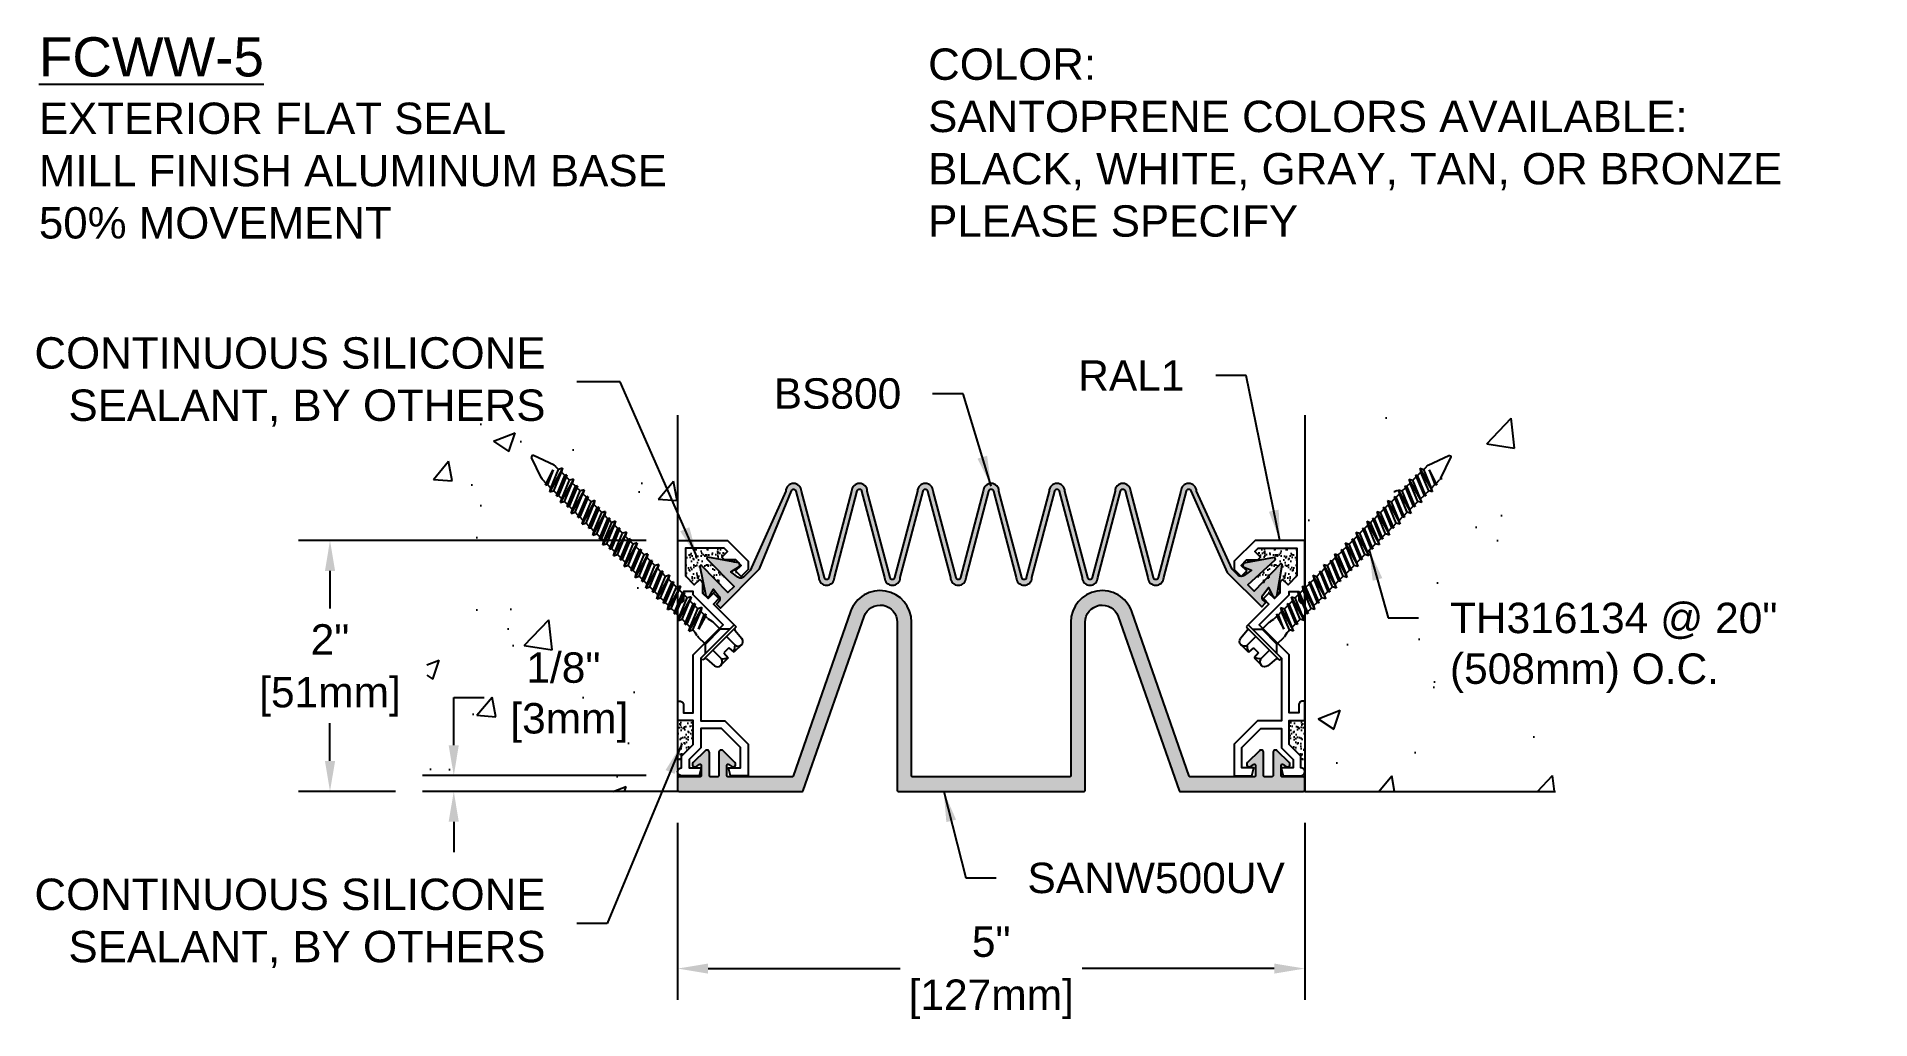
# Model space of a CAD drawing. Header units: inches. Extents: x -4.5 to 10.1, y 3.2 to 11.1.
import ezdxf

# ---------------------------------------------------------------- set-up
doc = ezdxf.new("R2010")
doc.units = ezdxf.units.IN
doc.header["$MEASUREMENT"] = 0
for name, color, linetype in [('Anchors', 4, 'Continuous'), ('Conditions', 1, 'Continuous'), ('Dimensions', 3, 'Continuous'), ('Fillers', 2, 'Continuous'), ('Metals', 7, 'Continuous'), ('Text', 2, 'Continuous')]:
    doc.layers.add(name, color=color, linetype=linetype)
doc.styles.add('Arial', font='arial.ttf')
doc.dimstyles.new('Arial', dxfattribs={"dimtxt": 0.2425, "dimasz": 0.2425, "dimexe": 0.25, "dimexo": 0.25, "dimgap": 0.09, "dimtad": 0, "dimtih": 1, "dimtoh": 1, "dimdec": 4, "dimzin": 0, "dimdsep": 46, "dimlunit": 4, "dimtxsty": 'Arial', "dimcen": 0.09, "dimadec": 0, "dimazin": 0, "dimtfac": 1, "dimtdec": 4, "dimtofl": 0, "dimtmove": 0, "dimatfit": 3, "dimfxl": 0, "dimfrac": 2, "dimtolj": 1, "dimtzin": 0, "dimarcsym": 0})
pattern_1 = [(142.5, (6.12144, 0), (0.0020473, 0.06262177), [0, -0.0494, 0, -0.05525, 0, -0.0528125]), (172.5, (6.12144, 0), (-0.0575177, 0.0917197), [0, -0.02665, 0, -0.044525, 0, -0.0170625]), (212.5, (6.161414, 0), (-0.1012096, 0.0001839), [0, -0.01625, 0, -0.0585, 0, -0.076375]), (222.5, (6.161414, 0), (-0.0976991, 0.0285245), [0, -0.008125, 0, -0.03835, 0, -0.043875])]

# ---------------------------------------------------------------- blocks, each defined once
blk = doc.blocks.new('Th316134')
for p, q in [((-0.135, 1.779), (-0.129, 1.85)), ((-0.097, 1.877), (-0.027, 1.877)), ((-0.065, 1.769), (-0.065, 1.85)), ((-0.023, 1.833), (-0.027, 1.877)), ((0.023, 1.833), (0.027, 1.877)), ((0.027, 1.877), (0.097, 1.877)), ((0.064, 1.769), (0.064, 1.85)), ((0.135, 1.779), (0.129, 1.85)), ((-0.157, 1.75), (-0.157, 1.769)), ((-0.157, 1.769), (0.157, 1.769)), ((-0.157, 1.75), (0.157, 1.75)), ((-0.115, 1.75), (-0.07, 1.705)), ((-0.023, 1.833), (0.023, 1.833)), ((0.115, 1.75), (0.07, 1.705)), ((0.157, 1.769), (0.157, 1.75)), ((-0.074, 1.566), (0.032, 1.603)), ((-0.07, 1.705), (-0.07, 1.638)), ((-0.07, 1.705), (0.07, 1.705)), ((-0.069, 1.628), (-0.063, 1.602)), ((-0.062, 1.573), (0.032, 1.603)), ((0.032, 1.603), (-0.062, 1.56)), ((-0.062, 1.593), (-0.062, 1.573)), ((0.062, 1.593), (0.062, 1.579)), ((0.069, 1.628), (0.063, 1.602)), ((0.07, 1.705), (0.07, 1.638)), ((-0.086, 1.516), (0.086, 1.566)), ((-0.086, 1.516), (-0.062, 1.529)), ((-0.086, 1.516), (-0.062, 1.503)), ((-0.074, 1.566), (-0.062, 1.573)), ((-0.074, 1.566), (-0.062, 1.56)), ((-0.074, 1.465), (0.074, 1.516)), ((-0.074, 1.465), (-0.062, 1.471)), ((0.062, 1.579), (-0.062, 1.529)), ((-0.062, 1.56), (-0.062, 1.529)), ((0.062, 1.553), (-0.062, 1.503)), ((-0.062, 1.471), (0.062, 1.522)), ((0.062, 1.509), (-0.062, 1.459)), ((-0.062, 1.503), (-0.062, 1.471)), ((0.062, 1.478), (-0.062, 1.427)), ((0.086, 1.566), (0.062, 1.579)), ((0.086, 1.566), (0.062, 1.553)), ((0.062, 1.553), (0.062, 1.522)), ((0.074, 1.516), (0.062, 1.522)), ((0.074, 1.516), (0.062, 1.509)), ((0.062, 1.509), (0.062, 1.478)), ((0.086, 1.465), (0.062, 1.478)), ((-0.086, 1.414), (0.086, 1.465)), ((-0.086, 1.414), (-0.062, 1.427)), ((-0.086, 1.414), (-0.062, 1.401)), ((-0.086, 1.313), (0.086, 1.363)), ((-0.074, 1.465), (-0.062, 1.459)), ((-0.074, 1.363), (0.074, 1.414)), ((-0.074, 1.363), (-0.062, 1.369)), ((-0.074, 1.363), (-0.062, 1.357)), ((-0.062, 1.459), (-0.062, 1.427)), ((0.062, 1.452), (-0.062, 1.401)), ((-0.062, 1.369), (0.062, 1.42)), ((0.062, 1.408), (-0.062, 1.357)), ((-0.062, 1.401), (-0.062, 1.369)), ((0.062, 1.376), (-0.062, 1.325)), ((-0.062, 1.357), (-0.062, 1.325)), ((0.062, 1.35), (-0.062, 1.3)), ((0.086, 1.465), (0.062, 1.452)), ((0.062, 1.452), (0.062, 1.42)), ((0.074, 1.414), (0.062, 1.42)), ((0.074, 1.414), (0.062, 1.408)), ((0.062, 1.408), (0.062, 1.376)), ((0.086, 1.363), (0.062, 1.376)), ((0.086, 1.363), (0.062, 1.35)), ((0.062, 1.35), (0.062, 1.319)), ((-0.086, 1.313), (-0.062, 1.325)), ((-0.086, 1.313), (-0.062, 1.3)), ((-0.086, 1.211), (0.086, 1.262)), ((-0.086, 1.211), (-0.062, 1.224)), ((-0.074, 1.262), (0.074, 1.313)), ((-0.074, 1.262), (-0.062, 1.268)), ((-0.074, 1.262), (-0.062, 1.256)), ((-0.062, 1.268), (0.062, 1.319)), ((0.062, 1.306), (-0.062, 1.256)), ((-0.062, 1.3), (-0.062, 1.268)), ((0.062, 1.275), (-0.062, 1.224)), ((-0.062, 1.256), (-0.062, 1.224)), ((0.062, 1.249), (-0.062, 1.198)), ((0.074, 1.313), (0.062, 1.319)), ((0.074, 1.313), (0.062, 1.306)), ((0.062, 1.306), (0.062, 1.275)), ((0.086, 1.262), (0.062, 1.275)), ((0.086, 1.262), (0.062, 1.249)), ((0.062, 1.249), (0.062, 1.217)), ((-0.086, 1.211), (-0.062, 1.198)), ((-0.086, 1.109), (0.086, 1.16)), ((-0.086, 1.109), (-0.062, 1.122)), ((-0.086, 1.109), (-0.062, 1.096)), ((-0.074, 1.16), (0.074, 1.211)), ((-0.074, 1.16), (-0.062, 1.166)), ((-0.074, 1.16), (-0.062, 1.154)), ((-0.074, 1.059), (0.074, 1.109)), ((-0.062, 1.166), (0.062, 1.217)), ((0.062, 1.205), (-0.062, 1.154)), ((-0.062, 1.198), (-0.062, 1.166)), ((0.062, 1.173), (-0.062, 1.122)), ((-0.062, 1.154), (-0.062, 1.122)), ((0.062, 1.147), (-0.062, 1.096)), ((-0.062, 1.065), (0.062, 1.116)), ((0.062, 1.103), (-0.062, 1.052)), ((0.074, 1.211), (0.062, 1.217)), ((0.074, 1.211), (0.062, 1.205)), ((0.062, 1.205), (0.062, 1.173)), ((0.086, 1.16), (0.062, 1.173)), ((0.086, 1.16), (0.062, 1.147)), ((0.062, 1.147), (0.062, 1.116)), ((0.074, 1.109), (0.062, 1.116)), ((0.074, 1.109), (0.062, 1.103)), ((0.062, 1.103), (0.062, 1.072)), ((-0.086, 1.008), (0.086, 1.059)), ((-0.086, 1.008), (-0.062, 1.021)), ((-0.086, 1.008), (-0.062, 0.995)), ((-0.074, 1.059), (-0.062, 1.065)), ((-0.074, 1.059), (-0.062, 1.052)), ((-0.074, 0.957), (0.074, 1.008)), ((-0.062, 1.096), (-0.062, 1.065)), ((0.062, 1.072), (-0.062, 1.021)), ((-0.062, 1.052), (-0.062, 1.021)), ((0.062, 1.046), (-0.062, 0.995)), ((-0.062, 0.963), (0.062, 1.014)), ((0.062, 1.002), (-0.062, 0.951)), ((-0.062, 0.995), (-0.062, 0.963)), ((0.086, 1.059), (0.062, 1.072)), ((0.086, 1.059), (0.062, 1.046)), ((0.062, 1.046), (0.062, 1.014)), ((0.074, 1.008), (0.062, 1.014)), ((0.074, 1.008), (0.062, 1.002)), ((0.062, 1.002), (0.062, 0.97)), ((-0.086, 0.906), (0.086, 0.957)), ((-0.086, 0.906), (-0.062, 0.919)), ((-0.086, 0.906), (-0.062, 0.893)), ((-0.074, 0.957), (-0.062, 0.963)), ((-0.074, 0.957), (-0.062, 0.951)), ((-0.074, 0.855), (0.074, 0.906)), ((-0.074, 0.855), (-0.062, 0.862)), ((0.062, 0.97), (-0.062, 0.919)), ((-0.062, 0.951), (-0.062, 0.919)), ((0.062, 0.944), (-0.062, 0.893)), ((-0.062, 0.862), (0.062, 0.912)), ((0.062, 0.9), (-0.062, 0.849)), ((-0.062, 0.893), (-0.062, 0.862)), ((0.062, 0.868), (-0.062, 0.818)), ((0.086, 0.957), (0.062, 0.97)), ((0.086, 0.957), (0.062, 0.944)), ((0.062, 0.944), (0.062, 0.912)), ((0.074, 0.906), (0.062, 0.912)), ((0.074, 0.906), (0.062, 0.9)), ((0.062, 0.9), (0.062, 0.868)), ((0.086, 0.855), (0.062, 0.868)), ((-0.086, 0.805), (0.086, 0.855)), ((-0.086, 0.805), (-0.062, 0.818)), ((-0.086, 0.805), (-0.062, 0.792)), ((-0.086, 0.703), (0.086, 0.754)), ((-0.074, 0.855), (-0.062, 0.849)), ((-0.074, 0.754), (0.074, 0.805)), ((-0.074, 0.754), (-0.062, 0.76)), ((-0.074, 0.754), (-0.062, 0.748)), ((-0.062, 0.849), (-0.062, 0.818)), ((0.062, 0.843), (-0.062, 0.792)), ((-0.062, 0.76), (0.062, 0.811)), ((0.062, 0.799), (-0.062, 0.748)), ((-0.062, 0.792), (-0.062, 0.76)), ((0.062, 0.767), (-0.062, 0.716)), ((-0.062, 0.748), (-0.062, 0.716)), ((0.062, 0.741), (-0.062, 0.69)), ((0.086, 0.855), (0.062, 0.843)), ((0.062, 0.843), (0.062, 0.811)), ((0.074, 0.805), (0.062, 0.811)), ((0.074, 0.805), (0.062, 0.799)), ((0.062, 0.799), (0.062, 0.767)), ((0.086, 0.754), (0.062, 0.767)), ((0.086, 0.754), (0.062, 0.741)), ((0.062, 0.749), (0.062, 0.717)), ((-0.086, 0.703), (-0.062, 0.716)), ((-0.086, 0.703), (-0.062, 0.69)), ((-0.086, 0.609), (0.086, 0.66)), ((-0.086, 0.609), (-0.062, 0.622)), ((-0.074, 0.66), (0.074, 0.711)), ((-0.074, 0.66), (-0.062, 0.666)), ((-0.074, 0.66), (-0.062, 0.654)), ((-0.062, 0.666), (0.062, 0.717)), ((0.062, 0.705), (-0.062, 0.654)), ((-0.062, 0.698), (-0.062, 0.666)), ((0.062, 0.673), (-0.062, 0.622)), ((-0.062, 0.654), (-0.062, 0.622)), ((0.062, 0.647), (-0.062, 0.596)), ((-0.062, 0.565), (0.062, 0.616)), ((0.074, 0.711), (0.062, 0.717)), ((0.074, 0.711), (0.062, 0.705)), ((0.062, 0.705), (0.062, 0.673)), ((0.086, 0.66), (0.062, 0.673)), ((0.086, 0.66), (0.062, 0.647)), ((0.062, 0.647), (0.062, 0.616)), ((0.074, 0.609), (0.062, 0.616)), ((-0.086, 0.609), (-0.062, 0.596)), ((-0.086, 0.508), (0.086, 0.559)), ((-0.086, 0.508), (-0.062, 0.521)), ((-0.086, 0.508), (-0.062, 0.495)), ((-0.074, 0.559), (0.074, 0.609)), ((-0.074, 0.559), (-0.062, 0.565)), ((-0.074, 0.559), (-0.062, 0.552)), ((-0.074, 0.457), (0.074, 0.508)), ((0.062, 0.603), (-0.062, 0.552)), ((-0.062, 0.596), (-0.062, 0.565)), ((0.062, 0.572), (-0.062, 0.521)), ((-0.062, 0.552), (-0.062, 0.521)), ((0.062, 0.546), (-0.062, 0.495)), ((-0.062, 0.463), (0.062, 0.514)), ((0.062, 0.502), (-0.062, 0.451)), ((-0.062, 0.495), (-0.062, 0.463)), ((0.074, 0.609), (0.062, 0.603)), ((0.062, 0.603), (0.062, 0.572)), ((0.086, 0.559), (0.062, 0.572)), ((0.086, 0.559), (0.062, 0.546)), ((0.062, 0.546), (0.062, 0.514)), ((0.074, 0.508), (0.062, 0.514)), ((0.074, 0.508), (0.062, 0.502)), ((0.062, 0.502), (0.062, 0.47)), ((-0.086, 0.406), (0.086, 0.457)), ((-0.086, 0.406), (-0.062, 0.419)), ((-0.086, 0.406), (-0.062, 0.393)), ((-0.074, 0.457), (-0.062, 0.463)), ((-0.074, 0.457), (-0.062, 0.451)), ((-0.074, 0.355), (0.074, 0.406)), ((0.062, 0.47), (-0.062, 0.419)), ((-0.062, 0.451), (-0.062, 0.419)), ((0.062, 0.444), (-0.062, 0.393)), ((-0.062, 0.362), (0.062, 0.412)), ((0.062, 0.4), (-0.062, 0.349)), ((-0.062, 0.393), (-0.062, 0.362)), ((0.062, 0.368), (-0.062, 0.318)), ((0.086, 0.457), (0.062, 0.47)), ((0.086, 0.457), (0.062, 0.444)), ((0.062, 0.444), (0.062, 0.412)), ((0.074, 0.406), (0.062, 0.412)), ((0.074, 0.406), (0.062, 0.4)), ((0.062, 0.4), (0.062, 0.368)), ((0.086, 0.355), (0.062, 0.368)), ((-0.086, 0.305), (0.086, 0.355)), ((-0.086, 0.305), (-0.062, 0.318)), ((-0.086, 0.305), (-0.062, 0.292)), ((-0.086, 0.203), (0.086, 0.254)), ((-0.074, 0.355), (-0.062, 0.362)), ((-0.074, 0.355), (-0.062, 0.349)), ((-0.074, 0.254), (0.074, 0.305)), ((-0.074, 0.254), (-0.062, 0.26)), ((-0.074, 0.254), (-0.062, 0.248)), ((-0.062, 0.349), (-0.062, 0.318)), ((0.062, 0.343), (-0.062, 0.292)), ((-0.062, 0.26), (0.062, 0.311)), ((0.062, 0.299), (-0.062, 0.248)), ((-0.062, 0.292), (-0.062, 0.26)), ((0.062, 0.267), (-0.062, 0.216)), ((-0.062, 0.248), (-0.062, 0.216)), ((0.086, 0.355), (0.062, 0.343)), ((0.062, 0.343), (0.062, 0.311)), ((0.074, 0.305), (0.062, 0.311)), ((0.074, 0.305), (0.062, 0.299)), ((0.062, 0.299), (0.062, 0.267)), ((0.086, 0.254), (0.062, 0.267)), ((0.086, 0.254), (0.062, 0.241)), ((-0.086, 0.203), (-0.062, 0.216)), ((-0.086, 0.203), (-0.062, 0.19)), ((0.062, 0.241), (-0.062, 0.19)), ((-0.062, 0.19), (-0.062, 0.164)), ((-0.06, 0.149), (-0.01, 0.006)), ((-0.034, 0.166), (0.062, 0.209)), ((-0.034, 0.166), (0.074, 0.203)), ((0.062, 0.197), (-0.034, 0.166)), ((0.06, 0.149), (0.01, 0.006)), ((0.062, 0.241), (0.062, 0.209)), ((0.074, 0.203), (0.062, 0.209)), ((0.074, 0.203), (0.062, 0.197)), ((0.062, 0.197), (0.062, 0.164))]:
    blk.add_line(p, q)
for centre, radius, start, end in [((-0.097, 1.845), 0.0327, 9.285, 170.715), ((0, 1.788), 0.0896, 107.4215, 136.0407), ((0, 1.788), 0.0896, 43.9593, 72.5785), ((0.097, 1.845), 0.0327, 9.285, 170.715), ((-0.146, 1.78), 0.0112, 270, 355), ((0.146, 1.78), 0.0112, 185, 270), ((-0.023, 1.638), 0.0465, 180, 191.9357), ((-0.109, 1.593), 0.0465, 0, 11.9357), ((0.109, 1.593), 0.0465, 168.0643, 180), ((0.023, 1.638), 0.0465, 348.0643, 0), ((-0.016, 0.164), 0.0465, 180, 199.3058), ((0.016, 0.164), 0.0465, 340.6942, 0), ((0, 0.011), 0.0106, 204.1001, 335.8999)]:
    blk.add_arc(centre, radius, start, end)
blk = doc.blocks.new('A$CB0F2')
blk.add_lwpolyline([(0.029, 0.002, -0.958439), (0.032, 0.064), (0.032, 0.158), (0.125, 0.251), (0.125, 0.442), (0.001, 0.442), (0.001, 0.597), (0.017, 0.597, -0.414214), (0.048, 0.566), (0.048, 0.504), (0.125, 0.504), (0.125, 0.965), (0.364, 1.204), (0.125, 1.444), (0.125, 1.471), (0.048, 1.471), (0.048, 1.409, -0.414214), (0.017, 1.378), (0.001, 1.378), (0.001, 1.877), (0.397, 1.877), (0.564, 1.711), (0.564, 1.647), (0.507, 1.59), (0.463, 1.634), (0.508, 1.679), (0.464, 1.723), (0.375, 1.722), (0.354, 1.744), (0.398, 1.788), (0.371, 1.815), (0.063, 1.815), (0.063, 1.594), (0.133, 1.523), (0.177, 1.567), (0.199, 1.545), (0.199, 1.457), (0.243, 1.414), (0.286, 1.457), (0.33, 1.414), (0.286, 1.37), (0.452, 1.204), (0.187, 0.939), (0.187, 0.439), (0.377, 0.439), (0.564, 0.252), (0.564, 0.002), (0.423, 0.002), (0.407, 0.064), (0.502, 0.064), (0.502, 0.226), (0.351, 0.377), (0.187, 0.377), (0.187, 0.225), (0.094, 0.132), (0.094, 0.064), (0.189, 0.064), (0.172, 0.002), (0.029, 0.002)], format="xyb")
blk = doc.blocks.new('ral1')
blk.add_blockref('A$CB0F2', (-0.029, -0.002))
blk = doc.blocks.new('*D3')
at = {"layer": 'Defpoints', "color": 0}
for p in [(0.561, 5.036), (5.561, 5.036), (0.561, 3.623)]:
    blk.add_point(p, dxfattribs=at)
at = {"layer": 'Dimensions', "color": 0, "lineweight": -2}
for p, q in [((0.561, 4.786), (0.561, 3.373)), ((5.561, 4.786), (5.561, 3.373)), ((0.803, 3.623), (2.334, 3.623)), ((5.318, 3.623), (3.787, 3.623))]:
    blk.add_line(p, q, dxfattribs=at)
at = {"layer": 'Dimensions', "color": 0}
for points in [[(0.803, 3.663), (0.803, 3.583), (0.561, 3.623)], [(5.318, 3.663), (5.318, 3.583), (5.561, 3.623)]]:
    blk.add_solid(points, dxfattribs=at)
at = {"layer": 'Dimensions', "color": 0, "char_height": 0.2425, "attachment_point": 5, "style": 'Arial'}
for s, insert in [('\\A1;5"', (3.061, 3.836)), ('\\A1;[127mm]', (3.061, 3.378))]:
    blk.add_mtext(s, dxfattribs=dict(at, insert=insert))
blk = doc.blocks.new('*D4')
at = {"layer": 'Defpoints', "color": 0}
for p in [(0.561, 7.036), (-2.211, 5.036), (-1.439, 5.036)]:
    blk.add_point(p, dxfattribs=at)
at = {"layer": 'Dimensions', "color": 0, "lineweight": -2}
for p, q in [((0.311, 7.036), (-2.461, 7.036)), ((-2.211, 6.793), (-2.211, 6.493)), ((-2.211, 5.278), (-2.211, 5.579)), ((-1.689, 5.036), (-2.461, 5.036))]:
    blk.add_line(p, q, dxfattribs=at)
at = {"layer": 'Dimensions', "color": 0}
for points in [[(-2.251, 6.793), (-2.17, 6.793), (-2.211, 7.036)], [(-2.251, 5.278), (-2.17, 5.278), (-2.211, 5.036)]]:
    blk.add_solid(points, dxfattribs=at)
at = {"layer": 'Dimensions', "color": 0, "char_height": 0.2425, "attachment_point": 5, "style": 'Arial'}
for s, insert in [('\\A1;2"', (-2.211, 6.247)), ('\\A1;[51mm]', (-2.211, 5.79))]:
    blk.add_mtext(s, dxfattribs=dict(at, insert=insert))
blk = doc.blocks.new('*D5')
at = {"layer": 'Defpoints', "color": 0}
for p in [(0.561, 5.161), (-1.224, 5.036), (0.561, 5.036)]:
    blk.add_point(p, dxfattribs=at)
at = {"layer": 'Dimensions', "color": 0, "lineweight": -2}
for p, q in [((-1.224, 5.403), (-1.224, 5.784)), ((-1.224, 5.784), (-0.982, 5.784)), ((0.311, 5.161), (-1.474, 5.161)), ((0.311, 5.036), (-1.474, 5.036)), ((-1.224, 4.793), (-1.224, 4.551))]:
    blk.add_line(p, q, dxfattribs=at)
at = {"layer": 'Dimensions', "color": 0}
for points in [[(-1.265, 5.403), (-1.184, 5.403), (-1.224, 5.161)], [(-1.265, 4.793), (-1.184, 4.793), (-1.224, 5.036)]]:
    blk.add_solid(points, dxfattribs=at)
at = {"layer": 'Dimensions', "color": 0, "insert": (-0.35, 5.784), "char_height": 0.2425, "attachment_point": 5, "style": 'Arial'}
blk.add_mtext('\\A1;1/8"\\P [3mm]', dxfattribs=at)
blk = doc.blocks.new('bs800')
at = {"layer": 'Text'}
blk.add_hatch(color=256, dxfattribs=at).paths.add_polyline_path([(2.598, 7.428, 1), (2.473, 7.428), (2.291, 6.741, -1), (2.256, 6.741), (2.073, 7.428, 1), (1.948, 7.428), (1.766, 6.741, -1), (1.731, 6.741), (1.548, 7.428, 1), (1.423, 7.428), (1.138, 6.796), (1.086, 6.744, -0.414214), (1.042, 6.744), (0.984, 6.787), (1.05, 6.826, 0.699658), (1.034, 6.86), (0.802, 6.903, 0.637589), (0.796, 6.886), (1.012, 6.67), (0.962, 6.621), (0.755, 6.835, 0.67662), (0.738, 6.828), (0.782, 6.608, 0.684825), (0.816, 6.593), (0.847, 6.649), (0.893, 6.589, -0.379282), (0.884, 6.542), (0.871, 6.529), (0.902, 6.497), (1.214, 6.811), (1.469, 7.431, -0.91191), (1.503, 7.428), (1.686, 6.741, 1), (1.811, 6.741), (1.993, 7.431, -0.91191), (2.028, 7.428), (2.211, 6.741, 1), (2.336, 6.741), (2.518, 7.428, -1), (2.553, 7.428), (2.736, 6.741, 1), (2.861, 6.741), (3.043, 7.428, -1), (3.078, 7.428), (3.261, 6.741, 1), (3.386, 6.741), (3.568, 7.428, -1), (3.603, 7.428), (3.786, 6.741, 1), (3.911, 6.741), (4.093, 7.428, -0.91191), (4.128, 7.431), (4.311, 6.741, 1), (4.436, 6.741), (4.618, 7.428, -0.91191), (4.653, 7.431), (4.941, 6.78), (5.218, 6.508), (5.249, 6.54), (5.236, 6.554, -0.379282), (5.227, 6.601), (5.272, 6.661), (5.307, 6.59, 0.684825), (5.341, 6.605), (5.382, 6.839, 0.67662), (5.365, 6.847), (5.157, 6.632), (5.108, 6.682), (5.324, 6.882, 0.637589), (5.317, 6.899), (5.089, 6.858, 0.699658), (5.074, 6.824), (5.136, 6.798), (5.08, 6.757, -0.182209), (5.054, 6.749), (5.054, 6.749), (5.054, 6.749, -0.184221), (5.03, 6.76), (4.982, 6.807), (4.698, 7.428, 1), (4.573, 7.428), (4.391, 6.741, -1), (4.356, 6.741), (4.173, 7.428, 1), (4.048, 7.428), (3.866, 6.741, -1), (3.831, 6.741), (3.648, 7.428, 1), (3.523, 7.428), (3.341, 6.741, -1), (3.306, 6.741), (3.123, 7.428, 1), (2.998, 7.428), (2.816, 6.741, -1), (2.781, 6.741)])
at = {"layer": 'Fillers'}
blk.add_lwpolyline([(2.816, 6.741, -1), (2.781, 6.741), (2.598, 7.428, 1), (2.473, 7.428), (2.291, 6.741, -1), (2.256, 6.741), (2.073, 7.428, 1), (1.948, 7.428), (1.766, 6.741, -1), (1.731, 6.741), (1.548, 7.428, 1), (1.423, 7.428), (1.138, 6.796), (1.086, 6.744, -0.414214), (1.042, 6.744), (0.984, 6.787), (1.05, 6.826, 0.699658), (1.034, 6.86), (0.802, 6.903, 0.637589), (0.796, 6.886), (1.012, 6.67), (0.962, 6.621), (0.755, 6.835, 0.67662), (0.738, 6.828), (0.782, 6.608, 0.684825), (0.816, 6.593), (0.847, 6.649), (0.893, 6.589, -0.379282), (0.884, 6.542), (0.871, 6.529), (0.902, 6.497), (1.214, 6.811), (1.469, 7.431, -0.91191), (1.503, 7.428), (1.686, 6.741, 1), (1.811, 6.741), (1.993, 7.431, -0.91191), (2.028, 7.428), (2.211, 6.741, 1), (2.336, 6.741), (2.518, 7.428, -1), (2.553, 7.428), (2.736, 6.741, 1), (2.861, 6.741), (3.043, 7.428, -1), (3.078, 7.428), (3.261, 6.741, 1), (3.386, 6.741), (3.568, 7.428, -1), (3.603, 7.428), (3.786, 6.741, 1), (3.911, 6.741), (4.093, 7.428, -0.91191), (4.128, 7.431), (4.311, 6.741, 1), (4.436, 6.741), (4.618, 7.428, -0.91191), (4.653, 7.431), (4.941, 6.78), (5.218, 6.508), (5.249, 6.54), (5.236, 6.554, -0.379282), (5.227, 6.601), (5.272, 6.661), (5.307, 6.59, 0.684825), (5.341, 6.605), (5.382, 6.839, 0.67662), (5.365, 6.847), (5.157, 6.632), (5.108, 6.682), (5.324, 6.882, 0.637589), (5.317, 6.899), (5.089, 6.858, 0.699658), (5.074, 6.824), (5.136, 6.798), (5.078, 6.756, -0.360218), (5.03, 6.76), (4.982, 6.807), (4.698, 7.428, 1), (4.573, 7.428), (4.391, 6.741, -1), (4.356, 6.741), (4.173, 7.428, 1), (4.048, 7.428), (3.866, 6.741, -1), (3.831, 6.741), (3.648, 7.428, 1), (3.523, 7.428), (3.341, 6.741, -1), (3.306, 6.741), (3.123, 7.428, 1), (2.998, 7.428)], format="xyb", close=True, dxfattribs=at)
blk = doc.blocks.new('Sanw500')
blk.add_hatch(color=256).paths.add_polyline_path([(1.379, 1.433), (0.921, 0.122, -0.318801), (0.911, 0.115), (0.403, 0.115, -0.414214), (0.393, 0.125), (0.393, 0.207, -0.611952), (0.409, 0.215), (0.431, 0.199, 0.923247), (0.457, 0.229), (0.362, 0.324, 0.668179), (0.328, 0.31), (0.328, 0.125, -0.414214), (0.318, 0.115), (0.263, 0.115, -0.414214), (0.253, 0.125), (0.253, 0.31, 0.668179), (0.219, 0.324), (0.124, 0.229, 0.923247), (0.15, 0.199), (0.172, 0.215, -0.611952), (0.188, 0.207), (0.188, 0.125, -0.414214), (0.178, 0.115), (0.01, 0.115, 0.414214), (0, 0.105), (0, 0.01, 0.414214), (0.01, 0), (0.993, 0, 0.318801), (1.002, 0.007), (1.488, 1.395, -0.844537), (1.75, 1.35), (1.75, 0.01, 0.414214), (1.76, 0), (3.24, 0, 0.414214), (3.25, 0.01), (3.25, 1.35, -0.844537), (3.512, 1.395), (3.998, 0.007, 0.318801), (4.007, 0), (4.99, 0, 0.414214), (5, 0.01), (5, 0.105, 0.414214), (4.99, 0.115), (4.822, 0.115, -0.414214), (4.812, 0.125), (4.812, 0.207, -0.611952), (4.828, 0.215), (4.85, 0.199, 0.923247), (4.876, 0.229), (4.781, 0.324, 0.668179), (4.747, 0.31), (4.747, 0.125, -0.414214), (4.737, 0.115), (4.682, 0.115, -0.414214), (4.672, 0.125), (4.672, 0.31, 0.668179), (4.638, 0.324), (4.543, 0.229, 0.923247), (4.569, 0.199), (4.591, 0.215, -0.611952), (4.607, 0.207), (4.607, 0.125, -0.414214), (4.597, 0.115), (4.089, 0.115, -0.318801), (4.079, 0.122), (3.621, 1.433, 0.844537), (3.135, 1.35), (3.135, 0.125, -0.414214), (3.125, 0.115), (1.875, 0.115, -0.414214), (1.865, 0.125), (1.865, 1.35, 0.844537)])
blk.add_lwpolyline([(3.998, 0.007, 0.318801), (4.007, 0), (4.99, 0, 0.414214), (5, 0.01), (5, 0.105, 0.414214), (4.99, 0.115), (4.822, 0.115, -0.414214), (4.812, 0.125), (4.812, 0.207, -0.611952), (4.828, 0.215), (4.85, 0.199, 0.923247), (4.876, 0.229), (4.781, 0.324, 0.668179), (4.747, 0.31), (4.747, 0.125, -0.414214), (4.737, 0.115), (4.682, 0.115, -0.414214), (4.672, 0.125), (4.672, 0.31, 0.668179), (4.638, 0.324), (4.543, 0.229, 0.923247), (4.569, 0.199), (4.591, 0.215, -0.611952), (4.607, 0.207), (4.607, 0.125, -0.414214), (4.597, 0.115), (4.089, 0.115, -0.318801), (4.079, 0.122), (3.621, 1.433, 0.844537), (3.135, 1.35), (3.135, 0.125, -0.414214), (3.125, 0.115), (1.875, 0.115, -0.414214), (1.865, 0.125), (1.865, 1.35, 0.844537), (1.379, 1.433), (0.921, 0.122, -0.318801), (0.911, 0.115), (0.403, 0.115, -0.414214), (0.393, 0.125), (0.393, 0.207, -0.611952), (0.409, 0.215), (0.431, 0.199, 0.923247), (0.457, 0.229), (0.362, 0.324, 0.668179), (0.328, 0.31), (0.328, 0.125, -0.414214), (0.318, 0.115), (0.263, 0.115, -0.414214), (0.253, 0.125), (0.253, 0.31, 0.668179), (0.219, 0.324), (0.124, 0.229, 0.923247), (0.15, 0.199), (0.172, 0.215, -0.611952), (0.188, 0.207), (0.188, 0.125, -0.414214), (0.178, 0.115), (0.01, 0.115, 0.414214), (0, 0.105), (0, 0.01, 0.414214), (0.01, 0), (0.993, 0, 0.318801), (1.002, 0.007), (1.488, 1.395, -0.844537), (1.75, 1.35), (1.75, 0.01, 0.414214), (1.76, 0), (3.24, 0, 0.414214), (3.25, 0.01), (3.25, 1.35, -0.844537), (3.512, 1.395)], format="xyb", close=True)

msp = doc.modelspace()

# ---------------------------------------------------------------- hatches: boundary and pattern name
at = {"layer": 'Conditions'}
h = msp.add_hatch(dxfattribs=at)
h.set_pattern_fill('AR-CONC', color=256, scale=0.25, style=0)
h.paths.add_polyline_path([(7.56072, 8.03572), (5.56072, 8.03572), (5.56072, 7.08104), (5.56352, 7.08104), (5.56352, 6.71217), (5.57327, 6.70925), (5.60008, 6.73606), (5.59561, 6.75095), (5.6105, 6.74648), (5.63731, 6.77329), (5.62794, 6.80452), (5.65917, 6.79515), (5.68598, 6.82196), (5.68151, 6.83685), (5.69641, 6.83239), (5.72321, 6.85919), (5.71384, 6.89043), (5.74508, 6.88106), (5.77188, 6.90786), (5.76742, 6.92276), (5.78231, 6.91829), (5.80912, 6.9451), (5.79975, 6.97633), (5.83098, 6.96696), (5.85779, 6.99377), (5.85332, 7.00866), (5.86821, 7.00419), (5.89502, 7.031), (5.88565, 7.06223), (5.91688, 7.05287), (5.94369, 7.07967), (5.93922, 7.09457), (5.95412, 7.0901), (5.98092, 7.11691), (5.97156, 7.14814), (6.00279, 7.13877), (6.02959, 7.16558), (6.02513, 7.18047), (6.04002, 7.176), (6.06683, 7.20281), (6.05746, 7.23404), (6.08869, 7.22467), (6.10889, 7.24487), (6.10442, 7.25977), (6.11932, 7.2553), (6.14612, 7.2821), (6.13676, 7.31334), (6.16799, 7.30397), (6.19479, 7.33078), (6.19033, 7.34567), (6.20522, 7.3412), (6.23203, 7.36801), (6.22266, 7.39924), (6.25389, 7.38987), (6.2807, 7.41668), (6.27623, 7.43157), (6.29112, 7.42711), (6.31793, 7.45391), (6.30856, 7.48514), (6.33979, 7.47578), (6.3666, 7.50258), (6.36213, 7.51748), (6.37703, 7.51301), (6.40383, 7.53982), (6.39447, 7.57105), (6.4257, 7.56168), (6.4525, 7.58849), (6.44804, 7.60338), (6.46293, 7.59891), (6.48974, 7.62572), (6.48037, 7.65695), (6.5116, 7.64758), (6.53348, 7.66946, -0.08443704), (6.54869, 7.68025), (6.70979, 7.75776, -0.77412328), (6.72708, 7.74047), (6.64957, 7.57937, -0.08443704), (6.63878, 7.56415), (6.61119, 7.53656), (6.61565, 7.52167), (6.60076, 7.52613), (6.57396, 7.49933), (6.58332, 7.4681), (6.55209, 7.47746), (6.52528, 7.45066), (6.52975, 7.43576), (6.51486, 7.44023), (6.48805, 7.41342), (6.49742, 7.38219), (6.46619, 7.39156), (6.43938, 7.36475), (6.44385, 7.34986), (6.42895, 7.35433), (6.40215, 7.32752), (6.41152, 7.29629), (6.38028, 7.30566), (6.35348, 7.27885), (6.35794, 7.26396), (6.34305, 7.26842), (6.31624, 7.24162), (6.32561, 7.21038), (6.29438, 7.21975), (6.26757, 7.19295), (6.27204, 7.17805), (6.25715, 7.18252), (6.23034, 7.15571), (6.23971, 7.12448), (6.20848, 7.13385), (6.18167, 7.10704), (6.18614, 7.09215), (6.17124, 7.09662), (6.15104, 7.07642), (6.16041, 7.04518), (6.12918, 7.05455), (6.10237, 7.02775), (6.10684, 7.01285), (6.09195, 7.01732), (6.06514, 6.99051), (6.07451, 6.95928), (6.04328, 6.96865), (6.01647, 6.94184), (6.02094, 6.92695), (6.00604, 6.93142), (5.97924, 6.90461), (5.9886, 6.87338), (5.95737, 6.88274), (5.93057, 6.85594), (5.93503, 6.84105), (5.92014, 6.84551), (5.89333, 6.81871), (5.9027, 6.78747), (5.87147, 6.79684), (5.84466, 6.77003), (5.84913, 6.75514), (5.83424, 6.75961), (5.80743, 6.7328), (5.8168, 6.70157), (5.78556, 6.71094), (5.75876, 6.68413), (5.76323, 6.66924), (5.74833, 6.6737), (5.72153, 6.6469), (5.73089, 6.61567), (5.69966, 6.62503), (5.67285, 6.59823), (5.67732, 6.58333), (5.66243, 6.5878), (5.63562, 6.56099), (5.64499, 6.52976), (5.61376, 6.53913), (5.58695, 6.51232), (5.59142, 6.49743), (5.57652, 6.5019), (5.56072, 6.48609), (5.56072, 5.80104), (5.56352, 5.80104), (5.56352, 5.64604), (5.56072, 5.64604), (5.56072, 5.24992, -0.21768276), (5.56072, 5.22415), (5.56072, 5.03572), (7.56072, 5.03572)])
h.paths.add_polyline_path([(0.55791, 5.80104), (0.56072, 5.80104), (0.56072, 6.48609), (0.54491, 6.5019), (0.53002, 6.49743), (0.53449, 6.51232), (0.50768, 6.53913), (0.47645, 6.52976), (0.48582, 6.56099), (0.45901, 6.5878), (0.44412, 6.58333), (0.44858, 6.59823), (0.42178, 6.62503), (0.39055, 6.61567), (0.39991, 6.6469), (0.37311, 6.6737), (0.35821, 6.66924), (0.36268, 6.68413), (0.33587, 6.71094), (0.30464, 6.70157), (0.31401, 6.7328), (0.2872, 6.75961), (0.27231, 6.75514), (0.27678, 6.77003), (0.24997, 6.79684), (0.21874, 6.78747), (0.22811, 6.81871), (0.2013, 6.84551), (0.18641, 6.84105), (0.19087, 6.85594), (0.16407, 6.88274), (0.13284, 6.87338), (0.1422, 6.90461), (0.1154, 6.93142), (0.1005, 6.92695), (0.10497, 6.94184), (0.07816, 6.96865), (0.04693, 6.95928), (0.0563, 6.99051), (0.02949, 7.01732), (0.0146, 7.01285), (0.01907, 7.02775), (-0.00774, 7.05455), (-0.03897, 7.04518), (-0.0296, 7.07642), (-0.0498, 7.09662), (-0.0647, 7.09215), (-0.06023, 7.10704), (-0.08704, 7.13385), (-0.11827, 7.12448), (-0.1089, 7.15571), (-0.13571, 7.18252), (-0.1506, 7.17805), (-0.14613, 7.19295), (-0.17294, 7.21975), (-0.20417, 7.21038), (-0.1948, 7.24162), (-0.22161, 7.26842), (-0.2365, 7.26396), (-0.23204, 7.27885), (-0.25884, 7.30566), (-0.29008, 7.29629), (-0.28071, 7.32752), (-0.30751, 7.35433), (-0.32241, 7.34986), (-0.31794, 7.36475), (-0.34475, 7.39156), (-0.37598, 7.38219), (-0.36661, 7.41342), (-0.39342, 7.44023), (-0.40831, 7.43576), (-0.40384, 7.45066), (-0.43065, 7.47746), (-0.46188, 7.4681), (-0.45252, 7.49933), (-0.47932, 7.52613), (-0.49422, 7.52167), (-0.48975, 7.53656), (-0.51734, 7.56415, -0.08443704), (-0.52813, 7.57937), (-0.60564, 7.74047, -0.77412328), (-0.58835, 7.75776), (-0.42725, 7.68025, -0.08443704), (-0.41204, 7.66946), (-0.39016, 7.64758), (-0.35893, 7.65695), (-0.3683, 7.62572), (-0.34149, 7.59891), (-0.3266, 7.60338), (-0.33107, 7.58849), (-0.30426, 7.56168), (-0.27303, 7.57105), (-0.28239, 7.53982), (-0.25559, 7.51301), (-0.24069, 7.51748), (-0.24516, 7.50258), (-0.21836, 7.47578), (-0.18712, 7.48514), (-0.19649, 7.45391), (-0.16968, 7.42711), (-0.15479, 7.43157), (-0.15926, 7.41668), (-0.13245, 7.38987), (-0.10122, 7.39924), (-0.11059, 7.36801), (-0.08378, 7.3412), (-0.06889, 7.34567), (-0.07335, 7.33078), (-0.04655, 7.30397), (-0.01532, 7.31334), (-0.02468, 7.2821), (0.00212, 7.2553), (0.01702, 7.25977), (0.01255, 7.24487), (0.03275, 7.22467), (0.06398, 7.23404), (0.05461, 7.20281), (0.08142, 7.176), (0.09631, 7.18047), (0.09185, 7.16558), (0.11865, 7.13877), (0.14988, 7.14814), (0.14052, 7.11691), (0.16732, 7.0901), (0.18222, 7.09457), (0.17775, 7.07967), (0.20456, 7.05287), (0.23579, 7.06223), (0.22642, 7.031), (0.25323, 7.00419), (0.26812, 7.00866), (0.26365, 6.99377), (0.29046, 6.96696), (0.32169, 6.97633), (0.31232, 6.9451), (0.33913, 6.91829), (0.35402, 6.92276), (0.34956, 6.90786), (0.37636, 6.88106), (0.40759, 6.89043), (0.39823, 6.85919), (0.42503, 6.83239), (0.43993, 6.83685), (0.43546, 6.82196), (0.46227, 6.79515), (0.4935, 6.80452), (0.48413, 6.77329), (0.51094, 6.74648), (0.52583, 6.75095), (0.52136, 6.73606), (0.54817, 6.70925), (0.55791, 6.71217), (0.55791, 7.08104), (0.56072, 7.08104), (0.56072, 8.03572), (-1.43928, 8.03572), (-1.43928, 5.03572), (0.56072, 5.03572), (0.56072, 5.22415, -0.21768276), (0.56072, 5.24992), (0.56072, 5.64604), (0.55791, 5.64604)])
h.paths.add_polyline_path([(7.19839, 7.36252), (10.07018, 7.36252), (10.07018, 6.51785), (7.19839, 6.51785)], flags=9)
h = msp.add_hatch(dxfattribs=at)
h.set_pattern_fill('AR-SAND', color=256, scale=0.0325, style=0)
h.paths.add_polyline_path([(0.80248, 6.90294), (1.03416, 6.86016, -0.6996577), (1.05001, 6.8261), (0.98443, 6.7865), (1.01221, 6.76609), (1.032, 6.78401), (1.0232, 6.79281), (1.06775, 6.83736), (1.02391, 6.8812), (0.93552, 6.88049), (0.9136, 6.90241), (0.95814, 6.94696), (0.93138, 6.97372), (0.62272, 6.97372), (0.62272, 6.75206), (0.69298, 6.6818), (0.73682, 6.72564), (0.75874, 6.70372), (0.75874, 6.61603), (0.80258, 6.57219), (0.84642, 6.61603), (0.86194, 6.63008), (0.8475, 6.64921), (0.81627, 6.59333, -0.68482529), (0.78215, 6.60838), (0.73771, 6.82776, -0.68819716), (0.755, 6.83484), (0.91066, 6.67418), (0.96175, 6.72042), (0.79627, 6.8859, -0.63758921)])
h = msp.add_hatch(dxfattribs=at)
h.set_pattern_fill('AR-SAND', color=256, scale=0.0325, style=0)
h.set_pattern_definition(pattern_1)
h.paths.add_polyline_path([(5.31896, 6.90294), (5.08728, 6.86016, 0.6996577), (5.07143, 6.8261), (5.13701, 6.7865), (5.10923, 6.76609), (5.08944, 6.78401), (5.09824, 6.79281), (5.05369, 6.83736), (5.09753, 6.8812), (5.18592, 6.88049), (5.20784, 6.90241), (5.16329, 6.94696), (5.19006, 6.97372), (5.49872, 6.97372), (5.49872, 6.75206), (5.42846, 6.6818), (5.38462, 6.72564), (5.3627, 6.70372), (5.3627, 6.61603), (5.31886, 6.57219), (5.27502, 6.61603), (5.2595, 6.63008), (5.27394, 6.64921), (5.30517, 6.59333, 0.68482529), (5.33929, 6.60838), (5.38373, 6.82776, 0.68819716), (5.36644, 6.83484), (5.21078, 6.67418), (5.15969, 6.72042), (5.32517, 6.8859, 0.63758921)])
h = msp.add_hatch(dxfattribs=at)
h.set_pattern_fill('AR-SAND', color=256, scale=0.0325, style=0)
h.paths.add_polyline_path([(0.68472, 5.60072), (0.56072, 5.60072), (0.56072, 5.19172, -0.41421356), (0.59172, 5.22272), (0.59172, 5.31672), (0.68472, 5.40972)])
h = msp.add_hatch(dxfattribs=at)
h.set_pattern_fill('AR-SAND', color=256, scale=0.0325, style=0)
h.set_pattern_definition(pattern_1)
h.paths.add_polyline_path([(5.43672, 5.60072), (5.56072, 5.60072), (5.56072, 5.19172, 0.41421356), (5.52972, 5.22272), (5.52972, 5.31672), (5.43672, 5.40972)])

# ---------------------------------------------------------------- linework, layer by layer
for points in [[(0.56072, 8.03572), (0.56072, 5.03572), (-1.43928, 5.03572)], [(5.56072, 8.03572), (5.56072, 5.03572), (7.56072, 5.03572)]]:
    msp.add_lwpolyline(points, dxfattribs=at)

# ---------------------------------------------------------------- block references
at = {"layer": 'Anchors', "yscale": 1.196172248803835, "zscale": 1.196172248803835}
for p, xscale, rotation in [((-0.60089, 7.7105), 1.196172248803835, 225.0000000000001), ((6.72232, 7.7105), -1.196172248803835, 134.9999999999999)]:
    msp.add_blockref('Th316134', p, dxfattribs=dict(at, xscale=xscale, rotation=rotation))
at = {"layer": 'Fillers'}
msp.add_blockref('Sanw500', (0.56072, 5.03572), dxfattribs=at)
at = {"layer": 'Metals'}
msp.add_blockref('ral1', (0.58908, 5.16072), dxfattribs=at)
at = {"layer": 'Metals', "xscale": -1}
msp.add_blockref('ral1', (5.53236, 5.16072), dxfattribs=at)
at = {"layer": 'Text'}
msp.add_blockref('bs800', (0, 0), dxfattribs=at)

# ---------------------------------------------------------------- texts
at = {"layer": 'Text', "attachment_point": 1, "style": 'Arial'}
for s, insert, char_height, width in [('{\\LFCWW-5\\P\\H0.8x;\\lEXTERIOR FLAT SEAL\\PMILL FINISH ALUMINUM BASE\\P50% MOVEMENT}', (-4.53166, 11.04763), 0.3125, 5.875), ('COLOR:{\\L                              \\~\\P}SANTOPRENE COLORS AVAILABLE:\\PBLACK, WHITE, GRAY, TAN, OR BRONZE\\PPLEASE SPECIFY', (2.55808, 10.95829), 0.25, 6.9861419)]:
    msp.add_mtext(s, dxfattribs=dict(at, insert=insert, char_height=char_height, width=width))
at = {"layer": 'Text', "style": 'Arial'}
for s, insert, char_height, attachment_point in [('CONTINUOUS SILICONE\\PSEALANT, BY OTHERS', (-0.49278, 8.29943), 0.25, 6), ('\\A1;RAL1', (4.60225, 8.22957), 0.2425, 9), ('\\A1;BS800', (2.34395, 8.08308), 0.2425, 9), ('TH316134 @ 20"\\P(508mm) O.C.', (6.7184, 6.53954), 0.2425, 1), ('SANW500UV', (3.35001, 4.46705), 0.2425, 1), ('CONTINUOUS SILICONE\\PSEALANT, BY OTHERS', (-0.49278, 3.9835), 0.25, 6)]:
    msp.add_mtext(s, dxfattribs=dict(at, insert=insert, char_height=char_height, attachment_point=attachment_point))

# ---------------------------------------------------------------- dimensions: what is measured, and where the dimension line sits
at = {"layer": 'Dimensions'}
dim = msp.add_linear_dim(base=(-2.21067, 5.03572), p1=(0.56072, 7.03572), p2=(-1.43928, 5.03572), angle=90, dimstyle='Arial', override={"dimpost": '\\X'}, dxfattribs=at)
dim.commit()
dim.dimension.update_dxf_attribs({"geometry": '*D4', "text_midpoint": (-2.21067, 6.03572)})
dim = msp.add_linear_dim(base=(-1.22438, 5.03572), p1=(0.56072, 5.16072), p2=(0.56072, 5.03572), angle=90, dimstyle='Arial', override={"dimpost": '\\X'}, dxfattribs=at)
dim.commit()
dim.dimension.update_dxf_attribs({"geometry": '*D5', "text_midpoint": (-0.34973, 5.78373), "dimtype": 160})
dim = msp.add_linear_dim(base=(0.56072, 3.62299), p1=(5.56072, 5.03572), p2=(0.56072, 5.03572), dimstyle='Arial', override={"dimpost": '\\X'}, dxfattribs=at)
dim.commit()
dim.dimension.update_dxf_attribs({"geometry": '*D3', "text_midpoint": (3.06072, 3.62299)})

# ---------------------------------------------------------------- leaders
at = {"layer": 'Text', "annotation_type": 0, "has_hookline": 1}
for points, hookline_direction, text_width in [([(5.36255, 7.03572), (5.09475, 8.35082), (4.85225, 8.35082)], 1, 0.7586), ([(0.71558, 6.9035), (0.10274, 8.29943), (-0.24278, 8.29943)], 1, 4.03888), ([(3.06072, 7.46805), (2.83645, 8.20433), (2.59395, 8.20433)], 1, 0.97612), ([(6.07574, 6.9586), (6.2259, 6.41829), (6.4684, 6.41829)], 0, 2.58744), ([(0.59446, 5.41386), (-0.00028, 3.9835), (-0.24278, 3.9835)], 1, 4.03888), ([(2.68219, 5.03572), (2.85751, 4.3458), (3.10001, 4.3458)], 0, 2.03429)]:
    msp.add_leader(points, dimstyle='Arial', override={"dimgap": 0.25}, dxfattribs=dict(at, hookline_direction=hookline_direction, text_width=text_width))

doc.saveas('drawing.dxf')
